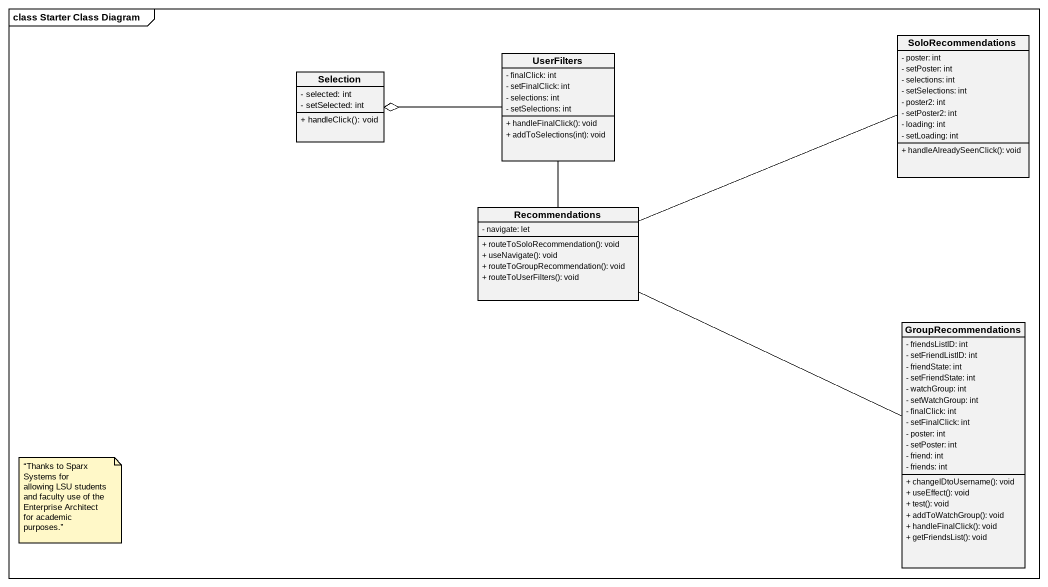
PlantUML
@startuml
mainframe class Starter Class Diagram
hide circle
hide empty members
skinparam classAttributeIconSize 0
class SoloRecommendations {
  - poster: int
  - setPoster: int
  - selections: int
  - setSelections: int
  - poster2: int
  - setPoster2: int
  - loading: int
  - setLoading: int
  + handleAlreadySeenClick(): void
}
class Selection {
  - selected: int
  - setSelected: int
  + handleClick(): void
}
class UserFilters {
  - finalClick: int
  - setFinalClick: int
  - selections: int
  - setSelections: int
  + handleFinalClick(): void
  + addToSelections(int): void
}
class Recommendations {
  - navigate: let
  + routeToSoloRecommendation(): void
  + useNavigate(): void
  + routeToGroupRecommendation(): void
  + routeToUserFilters(): void
}
class GroupRecommendations {
  - friendsListID: int
  - setFriendListID: int
  - friendState: int
  - setFriendState: int
  - watchGroup: int
  - setWatchGroup: int
  - finalClick: int
  - setFinalClick: int
  - poster: int
  - setPoster: int
  - friend: int
  - friends: int
  + changeIDtoUsername(): void
  + useEffect(): void
  + test(): void
  + addToWatchGroup(): void
  + handleFinalClick(): void
  + getFriendsList(): void
}
UserFilters -left-o Selection
Recommendations -right- SoloRecommendations
Recommendations -up- UserFilters
Recommendations -right- GroupRecommendations
note as N1
  “Thanks to Sparx Systems for
  allowing LSU students and faculty use of the Enterprise Architect for academic purposes.”
end note
@enduml
